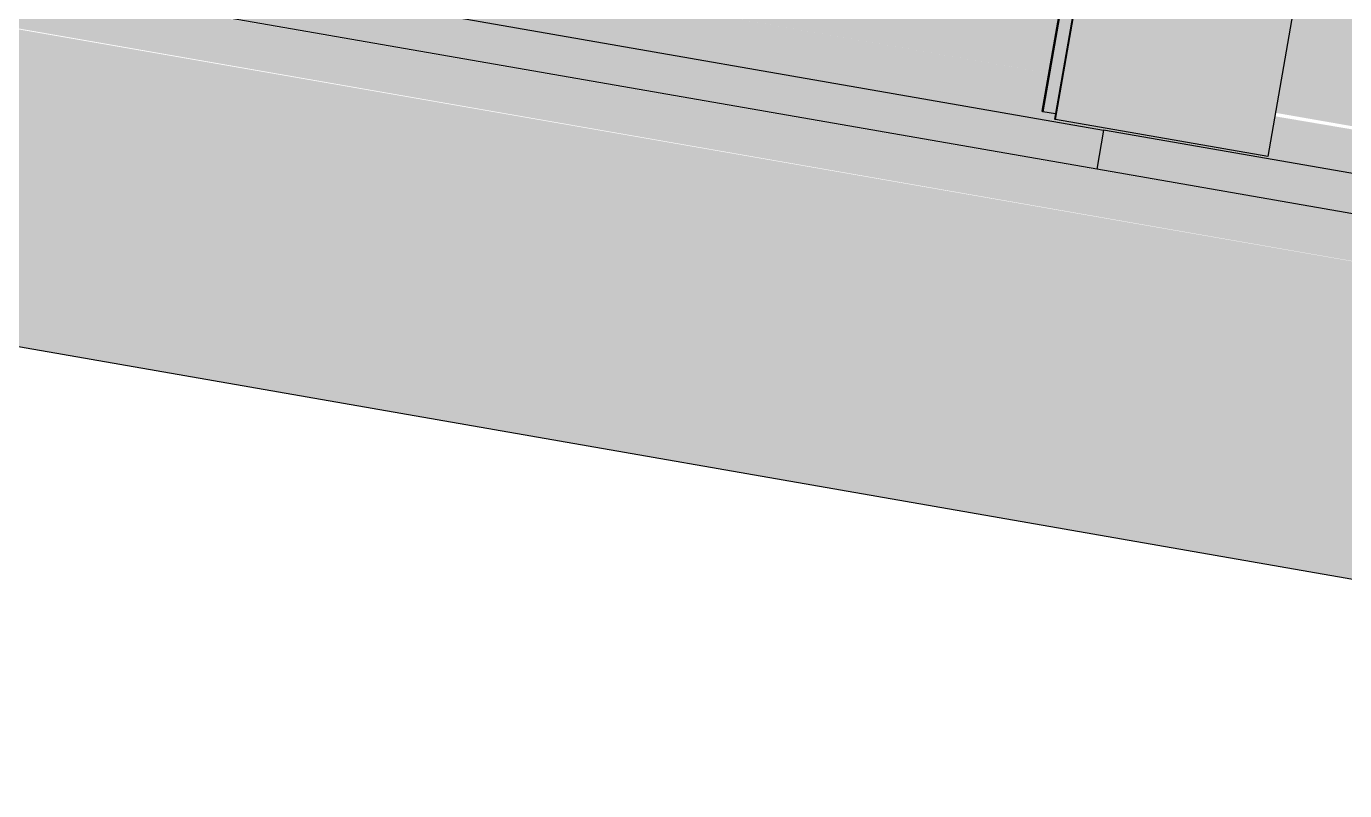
# Model space of a CAD drawing. Header units: metres. Extents: x -1164 to -1017, y 3 to 563.
# Drawn here: x -1041.6598 to -1041.2625, y 520.8366 to 521.0668 of the extents above; entities that cross this region are included whole.
import ezdxf

# ---------------------------------------------------------------- set-up
doc = ezdxf.new("R2010")
doc.units = ezdxf.units.M
doc.layers.add('A-GENM', color=7, linetype='Continuous', lineweight=35)

# ---------------------------------------------------------------- blocks, each defined once
blk = doc.blocks.new('BR08_CANOPY_BEAM - TYPE 2-5428953-DRG 2873021 - motorway level drainage')
at = {"layer": 'A-GENM', "lineweight": 25, "true_color": 0xcbc2be}
h = blk.add_hatch(color=9, dxfattribs=at)
h.paths.add_polyline_path([(-1109.21799, 520.96913), (-1109.20177, 521.06223), (-1109.28683, 521.07705), (-1109.30305, 520.98395), (-1109.21812, 520.96916)])
h.paths.add_polyline_path([(-1109.39021, 520.99914), (-1109.37399, 521.09224), (-1109.613, 521.13388), (-1109.62922, 521.04078), (-1109.39093, 520.99927)])
h.paths.add_polyline_path([(-1109.69757, 521.05269), (-1109.68135, 521.14579), (-1110.19139, 521.23465), (-1110.18268, 521.13721), (-1109.69932, 521.053)])
h = blk.add_hatch(color=9, dxfattribs=at)
h.paths.add_polyline_path([(-1109.21798, 520.95492), (-1109.21879, 520.95647), (-1109.21879, 520.96317), (-1109.21896, 520.9693), (-1109.30309, 520.98374), (-1109.30545, 520.97019), (-1109.21845, 520.955)])
h.paths.add_polyline_path([(-1109.36911, 520.98125), (-1109.36911, 520.98314), (-1109.39228, 520.98723), (-1109.39093, 520.99927), (-1109.6294, 521.03974), (-1109.63266, 521.02782), (-1109.69558, 521.03988), (-1109.69576, 521.04049), (-1109.69945, 521.04192), (-1109.69757, 521.05269), (-1110.1774, 521.13629), (-1110.17899, 521.12236), (-1109.36911, 520.98125)])
for points in [[(-1109.68302, 521.02377), (-1109.68097, 521.03559), (-1110.1802, 521.12257), (-1110.17818, 521.11004), (-1109.6856, 521.02421)], [(-1109.17885, 520.93592), (-1109.17679, 520.94774), (-1109.68097, 521.03559), (-1109.68302, 521.02377), (-1109.22004, 520.9431)]]:
    blk.add_hatch(color=9, dxfattribs=at).paths.add_polyline_path(points)
h = blk.add_hatch(color=9, dxfattribs=at)
h.paths.add_polyline_path([(-1109.22486, 520.92973), (-1109.22132, 520.94192), (-1109.22132, 520.94332), (-1109.30757, 520.95799), (-1109.30992, 520.94455), (-1109.24241, 520.93279)])
h.paths.add_polyline_path([(-1109.39708, 520.95973), (-1109.39467, 520.97353), (-1110.17987, 521.10998), (-1110.17896, 521.09596), (-1109.83244, 521.03559), (-1109.40115, 520.96044)])
h = blk.add_hatch(color=9, dxfattribs=at)
h.paths.add_polyline_path([(-1109.24108, 520.83663), (-1109.22486, 520.92973), (-1109.30992, 520.94455), (-1109.32614, 520.85145), (-1109.24549, 520.8374)])
h.paths.add_polyline_path([(-1109.4133, 520.86664), (-1109.39708, 520.95973), (-1110.17896, 521.09562), (-1110.17028, 520.99853), (-1109.4566, 520.87418)])
at = {"layer": 'A-GENM', "color": 254, "lineweight": 25, "true_color": 0xd4d4d4}
for p, q in [((-1110.1802, 521.12257), (-1109.68097, 521.03559)), ((-1109.68302, 521.02377), (-1110.17906, 521.11019)), ((-1109.68097, 521.03559), (-1109.68302, 521.02377)), ((-1109.17679, 520.94774), (-1109.68097, 521.03559)), ((-1109.17885, 520.93592), (-1109.68302, 521.02377)), ((-1109.4133, 520.86664), (-1110.17028, 520.99853))]:
    blk.add_line(p, q, dxfattribs=at)
blk = doc.blocks.new('Canopy_Bracing - Canopy_Bracing-V651-DRG 2873021 - motorway level drainage')
at = {"layer": 'A-GENM', "lineweight": 25, "true_color": 0xcbc2be}
for points in [[(-1109.69548, 521.04045), (-1109.49198, 522.20843), (-1109.49584, 522.20899), (-1109.69932, 521.04111), (-1109.69551, 521.04045)], [(-1109.63151, 521.02762), (-1109.42773, 522.19724), (-1109.49172, 522.20839), (-1109.69551, 521.03874), (-1109.67736, 521.03559)]]:
    blk.add_hatch(color=9, dxfattribs=at).paths.add_polyline_path(points)
at = {"layer": 'A-GENM', "color": 254, "lineweight": 25, "true_color": 0xd4d4d4}
for p, q in [((-1109.49608, 522.20915), (-1109.69956, 521.04126)), ((-1109.49582, 522.2091), (-1109.69932, 521.04111)), ((-1109.49198, 522.20843), (-1109.69576, 521.03889)), ((-1109.69551, 521.03874), (-1109.49172, 522.20839)), ((-1109.42773, 522.19724), (-1109.63151, 521.02762)), ((-1109.69932, 521.04111), (-1109.69956, 521.04126)), ((-1109.69548, 521.04045), (-1109.69932, 521.04111)), ((-1109.69551, 521.03874), (-1109.69576, 521.03889)), ((-1109.63151, 521.02762), (-1109.69551, 521.03874))]:
    blk.add_line(p, q, dxfattribs=at)

msp = doc.modelspace()

# ---------------------------------------------------------------- block references
at = {"layer": 'A-GENM', "color": 254, "lineweight": 25, "true_color": 0xd4d4d4}
for name in ['Canopy_Bracing - Canopy_Bracing-V651-DRG 2873021 - motorway level drainage', 'BR08_CANOPY_BEAM - TYPE 2-5428953-DRG 2873021 - motorway level drainage']:
    msp.add_blockref(name, (68.3458246, 0), dxfattribs=at)

doc.saveas('drawing.dxf')
